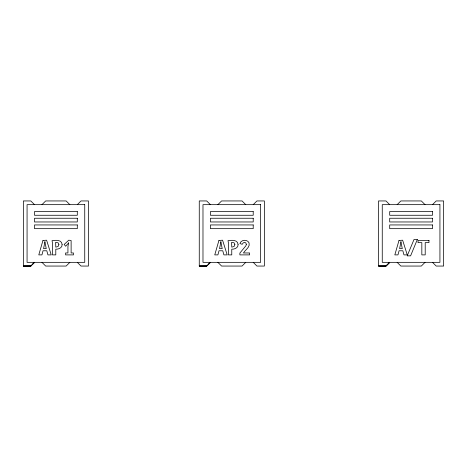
<?xml version="1.0" encoding="UTF-8"?>
<svg xmlns="http://www.w3.org/2000/svg" width="467" height="467" viewBox="0 0 467 467"><rect width="100%" height="100%" fill="white"/><g stroke="black" fill="none" stroke-linecap="round" stroke-linejoin="round"><path stroke-width="0.7" d="M32.672 264.176L34.511 262.337L30.828 266.038L23.35 266.056L30.834 266.021L23.35 266.056L23.35 200.944L30.793 200.944L34.511 204.663M210.424 204.663L206.7 200.944L199.263 200.944L199.263 266.056L206.741 266.032L210.424 262.337L208.58 264.176M389.7 262.337L386.016 266.032L378.539 266.056L386.016 266.038L389.7 262.337L386.016 266.038L378.539 266.056L378.539 200.944L385.981 200.944L389.7 204.663M30.828 266.038L34.511 262.337M206.741 266.021L199.263 266.056L206.741 266.038L210.424 262.337M41.954 204.663L45.673 200.944L66.139 200.944L69.857 204.663M77.3 204.663L81.019 200.944L88.461 200.944L88.461 266.056L81.019 266.056L77.3 262.337M69.857 262.337L66.139 266.056L45.673 266.056L41.954 262.337M217.867 204.663L221.586 200.944L242.046 200.944L245.77 204.663M253.213 204.663L256.932 200.944L264.375 200.944L264.375 266.056L256.932 266.056L253.213 262.337M245.77 262.337L242.046 266.056L221.586 266.056L217.867 262.337M397.143 204.663L400.861 200.944L421.327 200.944L425.046 204.663M432.489 204.663L436.207 200.944L443.65 200.944L443.65 266.056L436.207 266.056L432.489 262.337M425.046 262.337L421.327 266.056L400.861 266.056L397.143 262.337M62.123 244.422C62.385 247.825 58.655 249.355 55.795 249.18L55.795 254.894L52.415 254.894L52.415 242.729L52.047 240.645C55.573 240.126 61.749 239.583 62.123 244.422M238.088 244.422C238.357 247.825 234.627 249.355 231.766 249.18L231.766 254.894L228.381 254.894L228.381 242.729L228.013 240.645C231.539 240.126 237.715 239.583 238.088 244.422M246.313 244.317L245.893 245.765L239.875 253.061L239.875 254.894L249.612 254.894L249.612 252.968L243.424 252.968C245.356 249.769 250.335 247.183 249.063 242.916C247.452 239.092 241.135 239.589 239.915 243.488L242.157 244.329L243.219 242.893L244.609 242.361L245.852 242.98L246.313 244.317M44.914 241.772L43.594 248.666L46.233 248.666L44.914 241.772M220.885 241.772L219.56 248.666L222.204 248.666L220.885 241.772M400.949 241.772L399.629 248.666L402.274 248.666L400.949 241.772M42.958 240.493L38.784 254.894L41.937 254.894L43.022 250.779L46.805 250.779L47.92 254.894L51.218 254.894L46.601 240.19L42.958 240.493M218.924 240.493L214.75 254.894L217.902 254.894L218.994 250.779L222.771 250.779L223.891 254.894L227.19 254.894L222.572 240.19L218.924 240.493M398.993 240.493L394.819 254.894L397.972 254.894L399.063 250.779L402.84 250.779L403.961 254.894L407.259 254.894L402.636 240.19L398.993 240.493M58.912 244.504L58.095 246.5L55.795 247.142L55.643 242.361L58.112 242.817L58.912 244.504M234.878 244.504L234.066 246.5L231.766 247.142L231.609 242.361L234.084 242.817L234.878 244.504M68.649 242.91L67.937 246.413L67.937 252.968L65.59 252.968L65.59 254.894L73.471 254.894L73.471 252.968L71.124 252.968L71.124 240.511L68.783 240.19L64.154 244.451L65.649 246.237L68.649 242.91M417.34 239.466L410.592 255.858L407.195 255.858L414.031 239.466L417.34 239.466M84.743 204.663L27.068 204.663L27.068 262.337L84.743 262.337L84.743 204.663M260.65 204.663L202.982 204.663L202.982 262.337L260.65 262.337L260.65 204.663M439.932 204.663L382.257 204.663L382.257 262.337L439.932 262.337L439.932 204.663M77.3 211.551L34.511 211.551L34.511 215.269L77.3 215.269L77.3 211.551M253.213 211.551L210.424 211.551L210.424 215.269L253.213 215.269L253.213 211.551M432.489 211.551L389.7 211.551L389.7 215.269L432.489 215.269L432.489 211.551M77.3 218.247L34.511 218.247L34.511 221.965L77.3 221.965L77.3 218.247M253.213 218.247L210.424 218.247L210.424 221.965L253.213 221.965L253.213 218.247M432.489 218.247L389.7 218.247L389.7 221.965L432.489 221.965L432.489 218.247M77.3 224.942L34.511 224.942L34.511 228.661L77.3 228.661L77.3 224.942M253.213 224.942L210.424 224.942L210.424 228.661L253.213 228.661L253.213 224.942M432.489 224.942L389.7 224.942L389.7 228.661L432.489 228.661L432.489 224.942M428.969 240.435L418.029 240.435L418.029 242.63L421.829 242.63L421.829 254.894L425.209 254.894L425.209 242.63L428.969 242.63L428.969 240.435"/></g></svg>
